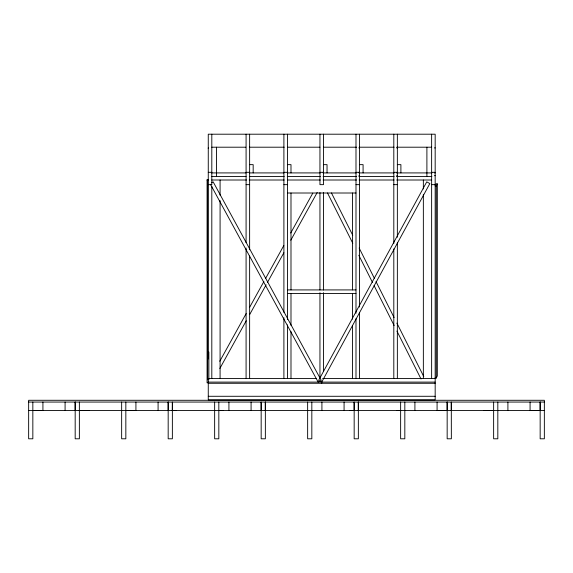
<?xml version="1.0" encoding="UTF-8"?>
<svg xmlns="http://www.w3.org/2000/svg" width="573" height="573" viewBox="0 0 573 573"><rect width="100%" height="100%" fill="white"/><g stroke="black" fill="none" stroke-linecap="round" stroke-linejoin="round"><path stroke-width="0.86" d="M75.178 410.433L75.178 402.06L75.178 438.796L79.368 438.796L79.368 402.06M168.176 410.433L168.176 402.06L168.176 438.796L172.366 438.796L172.366 402.06L172.308 410.433L176.47 410.433M208.264 148.493L208.264 147.906M261.166 410.433L261.166 402.06L261.173 438.796L265.356 438.796L265.356 402.06M447.162 402.06L447.162 410.433L437.077 410.433L437.077 402.06M436.246 186.024L437.314 183.904L436.189 183.682L435.122 185.802L436.246 186.024L436.246 378.044L435.122 377.822M436.246 378.044L437.314 375.924L437.314 183.904M321.718 382.098L429.857 183.553L426.742 181.863L318.609 380.408L321.718 382.098L321.718 383.28M219.774 361.269L246.161 313.574M249.62 307.314L263.895 281.515M265.628 278.385L283.793 245.545M290.719 233.032L312.779 193.151M219.853 368.46L246.24 320.765M249.699 314.505L266.137 284.795M267.433 282.446L283.871 252.736M290.79 240.223L317.177 192.528M211.595 182.708L213.156 181.863L321.288 380.408L318.173 382.098L210.47 184.341M211.809 147.204L245.788 147.204M249.362 147.204L284.201 147.204M287.775 147.204L319.935 147.204M323.509 147.204L356.564 147.204M359.242 147.204L394.081 147.204M396.76 147.204L431.627 147.204M358.877 147.906L359.536 147.906M396.695 147.906L397.354 147.906M434.513 147.906L435.172 147.906M249.627 164.644L253.173 164.644L253.173 172.917M287.445 164.644L290.991 164.644L290.991 172.917M323.494 164.644L327.04 164.644L327.04 172.917M359.536 164.644L363.081 164.644L363.081 172.917M397.354 164.644L400.899 164.644L400.899 172.917M208.264 172.315L211.809 172.315M246.082 172.315L249.627 172.315M283.9 172.315L287.445 172.315M319.949 172.315L323.494 172.315M355.991 172.315L359.536 172.315M393.809 172.315L397.354 172.315M431.627 172.315L435.172 172.315M211.573 172.917L246.082 172.917M249.627 172.917L283.9 172.917M287.259 172.917L320.379 172.917M323.065 172.917L356.299 172.917M358.87 172.917L394.031 172.917M396.466 172.917L431.863 172.917M434.513 172.917L435.172 172.917M358.877 175.675L359.536 175.675M396.695 175.675L397.354 175.675M434.513 175.675L435.172 175.675M211.573 176.463L246.082 176.463M249.362 176.463L284.201 176.463M287.259 176.463L320.379 176.463M323.065 176.463L356.564 176.463M358.87 176.463L394.081 176.463M396.466 176.463L431.863 176.463M208.264 179.578L207.082 179.578L207.082 382.785L208.264 382.785M211.809 180.008L246.533 180.008M249.198 180.008L284.201 180.008M287.445 180.008L320.386 180.008M323.057 180.008L356.564 180.008M359.092 180.008L394.081 180.008M396.688 180.008L431.627 180.008M207.082 180.173L208.264 180.173M208.264 184.649L211.809 184.649L211.809 134.204M246.082 184.649L249.627 184.649M283.9 184.649L287.445 184.649M355.991 184.649L359.536 184.649M393.809 184.649L397.354 184.649M431.627 184.649L435.172 184.649M287.445 193.008L355.991 193.008M287.445 289.917L355.991 289.917M287.445 293.462L355.991 293.462M208.264 378.552L316.36 378.552M322.613 378.552L435.172 378.552M207.677 378.753L208.859 378.753M208.264 382.098L435.172 382.098M208.264 383.28L435.172 383.28M208.264 396.28L435.172 396.28M28.65 402.06L544.35 402.06M28.65 410.433L544.35 410.433M32.84 410.433L42.925 410.433L42.925 402.06M79.31 410.433L89.395 410.433M125.838 410.433L135.923 410.433L135.923 402.06M218.829 410.433L222.997 410.433M350.003 410.433L354.164 410.433L354.164 402.06L354.171 438.796L358.354 438.796L358.354 402.06M396.473 410.433L400.634 410.433M483.548 410.433L493.632 410.433M331.459 192.965L352.739 235.274M359.156 248.052L374.413 278.392M376.017 281.587L394.081 317.514M396.888 323.1L423.784 376.59M327.491 192.958L352.782 243.26M358.798 255.236L372.45 282.374M374.054 285.569L394.124 325.493M396.931 331.079L421.019 378.982M530.075 402.06L530.075 410.433L540.16 410.433L540.16 402.06L540.16 438.796L544.35 438.796L544.35 400.283L28.65 400.283L28.65 438.796L32.84 438.796L32.84 402.06M507.907 402.06L507.907 410.433M497.822 402.06L497.822 438.796L493.632 438.796L493.632 402.06M451.295 410.433L451.295 402.06L451.352 438.796L447.162 438.796L447.162 402.06M431.627 134.204L431.627 378.552M426.899 147.204L426.899 176.463M423.354 180.008L423.354 188.954M423.354 194.319L423.354 378.552M414.909 402.06L414.909 410.433M404.825 402.06L404.825 438.796L400.634 438.796L400.634 402.06M397.354 134.204L397.354 237.251M397.354 242.615L397.354 378.552M393.809 134.204L393.809 243.511M393.809 248.875L393.809 378.552M359.536 134.204L359.536 307.006M359.536 312.371L359.536 378.552M358.297 402.06L358.297 410.433M355.991 134.204L355.991 313.266M355.991 318.631L355.991 378.552M352.445 193.008L352.445 289.917M352.445 293.462L352.445 319.168M352.445 325.371L352.445 378.552M344.079 402.06L344.079 410.433M323.494 134.204L323.494 184.649L319.949 184.649L319.949 134.204M323.494 192.528L323.494 290.017M323.494 292.696L323.494 371.462M321.919 402.06L321.919 410.433M319.949 192.528L319.949 290.017M319.949 292.696L319.949 377.671M311.827 402.06L311.827 438.796L307.644 438.796L307.637 402.06M290.991 193.008L290.991 289.917M290.991 293.462L290.991 325.371M290.991 331.581L290.991 378.552M287.445 134.204L287.445 319.526M287.445 324.898L287.445 378.552M283.9 134.204L283.9 312.371M283.9 317.743L283.9 378.552M265.299 402.06L265.299 410.433M251.081 402.06L251.081 410.433M249.627 134.204L249.627 249.771M249.627 256.031L249.627 378.552M246.082 134.204L246.082 242.615M246.082 247.98L246.082 378.552M228.921 402.06L228.921 410.433M220.082 180.008L220.082 195.214M220.082 200.579L220.082 378.552M218.829 402.06L218.829 438.796L214.646 438.796L214.646 402.06M216.537 147.204L216.537 176.463M211.809 186.268L211.809 378.552M208.859 352.008L208.859 379.648L207.677 379.648L207.677 179.972M208.264 358.877L208.264 134.204L435.172 134.204L435.172 399.825L208.264 399.825L208.264 379.219M158.084 402.06L158.084 410.433M125.838 402.06L125.838 438.796L121.648 438.796L121.648 402.06M65.086 402.06L65.086 410.433"/></g></svg>
